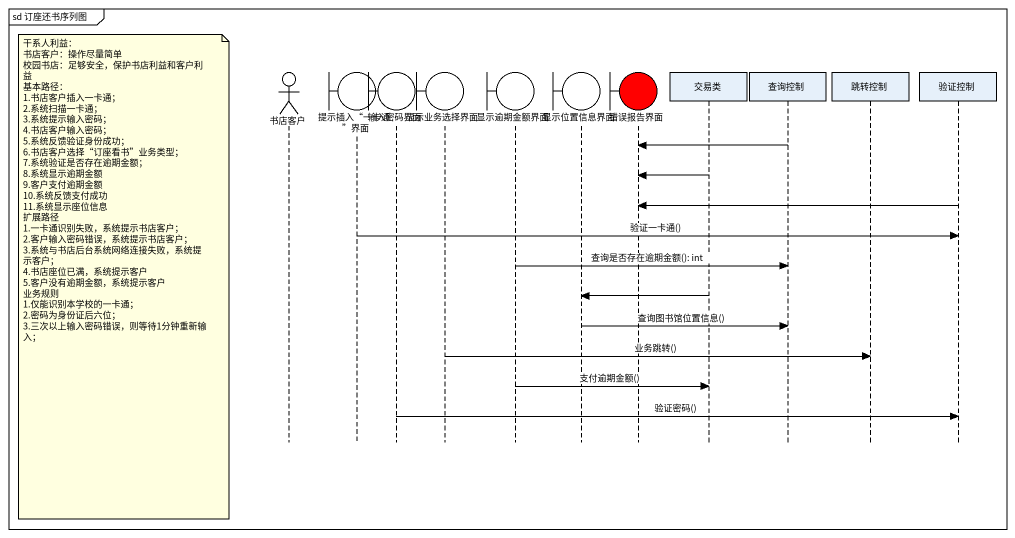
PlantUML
@startuml
mainframe sd 订座还书序列图
hide footbox
actor 书店客户
boundary "提示插入“一卡通”界面" as 提示插入_一卡通_界面
boundary 输入密码界面
boundary 显示业务选择界面
boundary 显示逾期金额界面
boundary 显示位置信息界面
boundary 错误报告界面 #FF0000
participant 交易类
participant 查询控制
participant 跳转控制
participant 验证控制

查询控制 -> 错误报告界面
交易类 -> 错误报告界面
验证控制 -> 错误报告界面
提示插入_一卡通_界面 -> 验证控制 : 验证一卡通()
显示逾期金额界面 -> 查询控制 : 查询是否存在逾期金额(): int
note left of 书店客户
  干系人利益：
  书店客户：操作尽量简单
  校园书店：足够安全，保护书店利益和客户利益
  基本路径：
  1.书店客户插入一卡通；
  2.系统扫描一卡通；
  3.系统提示输入密码；
  4.书店客户输入密码；
  5.系统反馈验证身份成功；
  6.书店客户选择“订座看书”业务类型；
  7.系统验证是否存在逾期金额；
  8.系统显示逾期金额
  9.客户支付逾期金额
  10.系统反馈支付成功
  11.系统显示座位信息
  扩展路径
  1.一卡通识别失败，系统提示书店客户；
  2.客户输入密码错误，系统提示书店客户；
  3.系统与书店后台系统网络连接失败，系统提示客户；
  4.书店座位已满，系统提示客户
  5.客户没有逾期金额，系统提示客户
  业务规则
  1.仅能识别本学校的一卡通；
  2.密码为身份证后六位；
  3.三次以上输入密码错误，则等待1分钟重新输入；
end note
交易类 -> 显示位置信息界面
显示位置信息界面 -> 查询控制 : 查询图书馆位置信息()
显示业务选择界面 -> 跳转控制 : 业务跳转()
显示逾期金额界面 -> 交易类 : 支付逾期金额()
输入密码界面 -> 验证控制 : 验证密码()
@enduml
